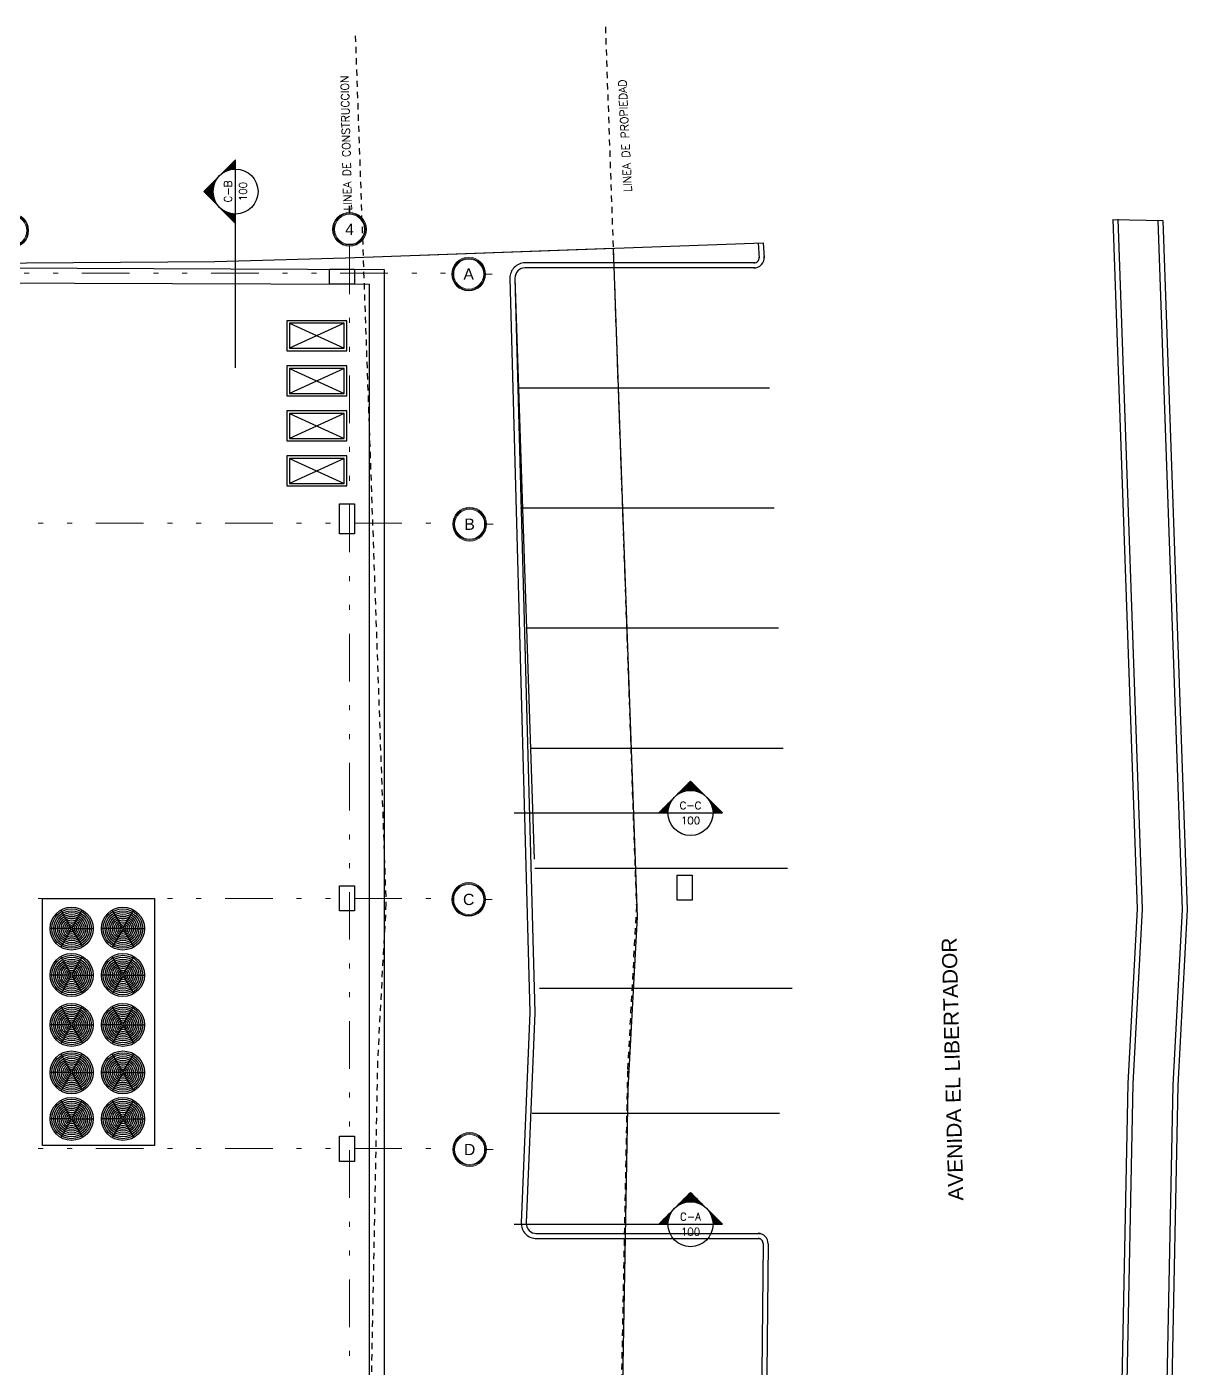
# Model space of a CAD drawing. Header units: millimetres. Extents: x 2056 to 4470, y 1400 to 3101.
# Drawn here: x 2316.67 to 2339.86, y 1528.93 to 1555.74 of the extents above; entities that cross this region are included whole.
import ezdxf
from ezdxf.enums import TextEntityAlignment as Align

# ---------------------------------------------------------------- set-up
doc = ezdxf.new("R2010")
doc.units = ezdxf.units.MM
for name, pattern in [('DIVIDE', [31.75, 12.7, -6.35, 0, -6.35, 0, -6.35]), ('HIDDEN', [9.525, 6.35, -3.175]), ('HIDDEN2', [0.1875, 0.125, -0.0625])]:
    doc.linetypes.add(name, pattern=pattern)
for name, color, linetype in [('0-PROYECCION', 8, 'HIDDEN2'), ('A-252', 252, 'Continuous'), ('A-253', 253, 'Continuous'), ('A-ANNO-DIMS-GRID', 195, 'Continuous'), ('A-ANNO-SYMB', 195, 'Continuous'), ('A-ANNO-TEXT', 190, 'Continuous'), ('A-COLS-HTCH', 8, 'Continuous'), ('A-FLOR', 8, 'Continuous'), ('A-FURN', 252, 'Continuous'), ('A-GRID-COLS', 75, 'DIVIDE'), ('A-PLAN-2', 4, 'Continuous'), ('A-PROY', 15, 'HIDDEN')]:
    doc.layers.add(name, color=color, linetype=linetype)
doc.styles.add('ARIAL', font='arial.ttf')
doc.styles.add('NUEVO', font='SIMPLEX')
doc.styles.add('ROMAN', font='arial.ttf')
doc.styles.add('ROMANS', font='romans')

# ---------------------------------------------------------------- blocks, each defined once
blk = doc.blocks.new('*X12')
at = {"color": 0}
for p, q in [((6.79217, 13.81963), (6.79692, 13.81963)), ((6.7923, 13.81975), (6.79679, 13.81975)), ((6.79242, 13.81987), (6.79667, 13.81987)), ((6.79255, 13.82), (6.79654, 13.82)), ((6.79267, 13.82013), (6.79642, 13.82013)), ((6.7928, 13.82025), (6.79629, 13.82025)), ((6.79292, 13.82038), (6.79617, 13.82038)), ((6.79305, 13.8205), (6.79604, 13.8205)), ((6.79317, 13.82062), (6.79592, 13.82062)), ((6.7933, 13.82075), (6.79579, 13.82075)), ((6.79342, 13.82087), (6.79567, 13.82087)), ((6.79355, 13.821), (6.79554, 13.821)), ((6.79367, 13.82113), (6.79542, 13.82113)), ((6.7938, 13.82125), (6.79529, 13.82125)), ((6.79392, 13.82137), (6.79517, 13.82137)), ((6.79405, 13.8215), (6.79504, 13.8215)), ((6.79417, 13.82162), (6.79492, 13.82162)), ((6.7943, 13.82175), (6.79479, 13.82175)), ((6.7868, 13.81425), (6.78705, 13.81425)), ((6.78692, 13.81438), (6.78713, 13.81438)), ((6.78705, 13.8145), (6.78722, 13.8145)), ((6.78717, 13.81462), (6.78731, 13.81462)), ((6.78905, 13.8165), (6.78918, 13.8165)), ((6.78917, 13.81663), (6.78936, 13.81663)), ((6.7893, 13.81675), (6.78954, 13.81675)), ((6.78942, 13.81687), (6.78973, 13.81687)), ((6.78955, 13.817), (6.78993, 13.817)), ((6.78967, 13.81713), (6.79015, 13.81713)), ((6.7898, 13.81725), (6.79038, 13.81725)), ((6.78992, 13.81738), (6.79063, 13.81738)), ((6.79005, 13.8175), (6.7909, 13.8175)), ((6.79017, 13.81762), (6.7912, 13.81762)), ((6.7903, 13.81775), (6.79153, 13.81775)), ((6.79042, 13.81788), (6.79191, 13.81788)), ((6.79055, 13.818), (6.79236, 13.818)), ((6.79067, 13.81813), (6.79293, 13.81813)), ((6.7908, 13.81825), (6.79394, 13.81825)), ((6.79092, 13.81837), (6.79817, 13.81837)), ((6.79105, 13.8185), (6.79804, 13.8185)), ((6.79117, 13.81863), (6.79792, 13.81863)), ((6.7913, 13.81875), (6.79779, 13.81875)), ((6.79142, 13.81888), (6.79767, 13.81888)), ((6.79155, 13.819), (6.79754, 13.819)), ((6.79167, 13.81912), (6.79742, 13.81912)), ((6.7918, 13.81925), (6.79729, 13.81925)), ((6.79192, 13.81938), (6.79717, 13.81938)), ((6.79205, 13.8195), (6.79704, 13.8195)), ((6.79514, 13.81825), (6.79829, 13.81825)), ((6.79615, 13.81813), (6.79842, 13.81813)), ((6.79673, 13.818), (6.79854, 13.818)), ((6.79718, 13.81788), (6.79867, 13.81788)), ((6.79756, 13.81775), (6.79879, 13.81775)), ((6.79789, 13.81762), (6.79892, 13.81762)), ((6.79819, 13.8175), (6.79904, 13.8175)), ((6.79846, 13.81738), (6.79917, 13.81738)), ((6.79871, 13.81725), (6.79929, 13.81725)), ((6.79894, 13.81713), (6.79942, 13.81713)), ((6.79915, 13.817), (6.79954, 13.817)), ((6.79936, 13.81687), (6.79967, 13.81687)), ((6.79955, 13.81675), (6.79979, 13.81675)), ((6.79973, 13.81663), (6.79992, 13.81663)), ((6.7999, 13.8165), (6.80004, 13.8165)), ((6.80178, 13.81462), (6.80192, 13.81462)), ((6.80187, 13.8145), (6.80204, 13.8145)), ((6.80196, 13.81438), (6.80217, 13.81438)), ((6.80204, 13.81425), (6.80229, 13.81425)), ((6.78205, 13.8095), (6.78555, 13.8095)), ((6.78217, 13.80963), (6.78555, 13.80963)), ((6.7823, 13.80975), (6.78556, 13.80975)), ((6.78242, 13.80987), (6.78556, 13.80987)), ((6.78255, 13.81), (6.78557, 13.81)), ((6.78267, 13.81012), (6.78558, 13.81012)), ((6.7828, 13.81025), (6.7856, 13.81025)), ((6.78292, 13.81038), (6.78561, 13.81038)), ((6.78305, 13.8105), (6.78563, 13.8105)), ((6.78317, 13.81062), (6.78565, 13.81062)), ((6.7833, 13.81075), (6.78567, 13.81075)), ((6.78342, 13.81087), (6.78569, 13.81087)), ((6.78355, 13.811), (6.78571, 13.811)), ((6.78367, 13.81113), (6.78574, 13.81113)), ((6.7838, 13.81125), (6.78576, 13.81125)), ((6.78392, 13.81137), (6.78579, 13.81137)), ((6.78405, 13.8115), (6.78582, 13.8115)), ((6.78417, 13.81162), (6.78586, 13.81162)), ((6.7843, 13.81175), (6.78589, 13.81175)), ((6.78442, 13.81188), (6.78593, 13.81188)), ((6.78455, 13.812), (6.78597, 13.812)), ((6.78467, 13.81212), (6.78601, 13.81212)), ((6.7848, 13.81225), (6.78605, 13.81225)), ((6.78492, 13.81237), (6.7861, 13.81237)), ((6.78505, 13.8125), (6.78614, 13.8125)), ((6.78517, 13.81263), (6.78619, 13.81263)), ((6.7853, 13.81275), (6.78624, 13.81275)), ((6.78542, 13.81288), (6.7863, 13.81288)), ((6.78555, 13.813), (6.78635, 13.813)), ((6.78567, 13.81312), (6.78641, 13.81312)), ((6.7858, 13.81325), (6.78647, 13.81325)), ((6.78592, 13.81338), (6.78653, 13.81338)), ((6.78605, 13.8135), (6.7866, 13.8135)), ((6.78617, 13.81363), (6.78667, 13.81363)), ((6.7863, 13.81375), (6.78674, 13.81375)), ((6.78642, 13.81387), (6.78681, 13.81387)), ((6.78655, 13.814), (6.78689, 13.814)), ((6.78667, 13.81413), (6.78697, 13.81413)), ((6.80212, 13.81413), (6.80242, 13.81413)), ((6.8022, 13.814), (6.80254, 13.814)), ((6.80228, 13.81387), (6.80267, 13.81387)), ((6.80235, 13.81375), (6.80279, 13.81375)), ((6.80242, 13.81363), (6.80292, 13.81363)), ((6.80249, 13.8135), (6.80304, 13.8135)), ((6.80255, 13.81338), (6.80317, 13.81338)), ((6.80262, 13.81325), (6.80329, 13.81325)), ((6.80268, 13.81312), (6.80342, 13.81312)), ((6.80273, 13.813), (6.80354, 13.813)), ((6.80279, 13.81288), (6.80367, 13.81288)), ((6.80284, 13.81275), (6.80379, 13.81275)), ((6.8029, 13.81263), (6.80392, 13.81263)), ((6.80294, 13.8125), (6.80404, 13.8125)), ((6.80299, 13.81237), (6.80417, 13.81237)), ((6.80304, 13.81225), (6.80429, 13.81225)), ((6.80308, 13.81212), (6.80442, 13.81212)), ((6.80312, 13.812), (6.80454, 13.812)), ((6.80316, 13.81188), (6.80467, 13.81188)), ((6.8032, 13.81175), (6.80479, 13.81175)), ((6.80323, 13.81162), (6.80492, 13.81162)), ((6.80326, 13.8115), (6.80504, 13.8115)), ((6.80329, 13.81137), (6.80517, 13.81137)), ((6.80332, 13.81125), (6.80529, 13.81125)), ((6.80335, 13.81113), (6.80542, 13.81113)), ((6.80338, 13.811), (6.80554, 13.811)), ((6.8034, 13.81087), (6.80567, 13.81087)), ((6.80342, 13.81075), (6.80579, 13.81075)), ((6.80344, 13.81062), (6.80592, 13.81062)), ((6.80346, 13.8105), (6.80604, 13.8105)), ((6.80348, 13.81038), (6.80617, 13.81038)), ((6.80349, 13.81025), (6.80629, 13.81025)), ((6.8035, 13.81012), (6.80642, 13.81012)), ((6.80351, 13.81), (6.80654, 13.81)), ((6.80352, 13.80987), (6.80667, 13.80987)), ((6.80353, 13.80975), (6.80679, 13.80975)), ((6.80354, 13.80963), (6.80692, 13.80963)), ((6.80354, 13.8095), (6.80704, 13.8095))]:
    blk.add_line(p, q, dxfattribs=at)
blk = doc.blocks.new('C-IN1')
at = {"color": 0, "linetype": 'Continuous'}
for p, q in [((0.02891, 0), (0.03527, 0.00636)), ((0.04164, 0), (0.03527, 0.00636)), ((0.02891, 0), (0.04164, 0))]:
    blk.add_line(p, q, dxfattribs=at)
at = {"color": 0}
blk.add_line((0, 0), (0.02891, 0), dxfattribs=at)
at = {"color": 0, "linetype": 'Continuous'}
blk.add_circle((0.03527, 0), 0.0045, dxfattribs=at)
at = {"color": 0, "linetype": 'Continuous', "xscale": -0.5, "yscale": 0.5, "zscale": 0.5}
blk.add_blockref('*X12', (3.43254, -6.90464), dxfattribs=at)
at = {"color": 124, "linetype": 'Continuous', "style": 'NUEVO', "flags": 4}
for tag, p in [('CORTE', (0.03527, 0.0015)), ('PLANO', (0.03527, -0.0015))]:
    blk.add_attdef(tag, text='', height=0.0015, dxfattribs=at).set_placement(p, align=Align.MIDDLE_CENTER)
blk = doc.blocks.new('EJE NUMERO')
at = {"color": 0, "linetype": 'Continuous', "lineweight": 9, "const_width": 0.1}
blk.add_lwpolyline([(0, 1.7), (0, 2.068)], dxfattribs=at)
at = {"color": 0, "linetype": 'Continuous', "lineweight": 9}
for radius in [0.9, 0.85, 0.8]:
    blk.add_circle((0, 0.8), radius, dxfattribs=at)
at = {"lineweight": 9, "style": 'ROMAN'}
blk.add_attdef('1', (-0.199, 0.527), '', height=0.6, dxfattribs=at)
blk = doc.blocks.new('EJE LETRA')
at = {"const_width": 0.06}
blk.add_lwpolyline([(2.068, 0), (1.7, 0)], dxfattribs=at)
at = {"linetype": 'Continuous', "lineweight": 9}
for radius in [0.9, 0.85, 0.8]:
    blk.add_circle((0.8, 0), radius, dxfattribs=at)
at = {"lineweight": 9, "style": 'ROMAN'}
blk.add_attdef('A', (0.601, -0.273), '', height=0.6, dxfattribs=at)
blk = doc.blocks.new('EJES CUBIERTAS')
at = {"layer": 'A-COLS-HTCH'}
for points in [[(18.97, 36.358), (18.97, 36.658), (19.47, 36.658), (19.47, 36.358)], [(19.17, 31.972), (19.47, 31.972), (19.47, 31.372), (19.17, 31.372)], [(25.92, 24.547), (26.22, 24.547), (26.22, 24.047), (25.92, 24.047)], [(19.17, 24.331), (19.47, 24.331), (19.47, 23.831), (19.17, 23.831)], [(19.17, 24.331), (19.47, 24.331), (19.47, 23.831), (19.17, 23.831)], [(19.17, 19.326), (19.47, 19.326), (19.47, 18.826), (19.17, 18.826)]]:
    blk.add_lwpolyline(points, close=True, dxfattribs=at)
at = {"layer": 'A-GRID-COLS', "lineweight": 9, "ltscale": 0.075}
blk.add_line((19.37, 0.026), (19.37, 37.139), dxfattribs=at)
for points in [[(-4.046, 36.581), (21.433, 36.581)], [(-3.765, 31.581), (21.433, 31.581)], [(-3.765, 24.081), (21.433, 24.081)], [(-3.765, 19.081), (21.433, 19.081)]]:
    blk.add_lwpolyline(points, dxfattribs=at)
at = {"layer": 'A-ANNO-DIMS-GRID'}
ref = blk.add_blockref('EJE NUMERO', (12.622, 37.131, -0.229), dxfattribs=dict(at, xscale=0.375, yscale=0.3749999850988388, zscale=0.375))
ref.add_attrib('1', '3', dxfattribs={"layer": '0', "lineweight": 9, "height": 0.225, "style": 'ROMAN'}).set_placement((12.622, 37.431, -0.229), align=Align.MIDDLE_CENTER)
ref = blk.add_blockref('EJE NUMERO', (19.372, 37.157, -0.229), dxfattribs=dict(at, xscale=0.375, yscale=0.3749999850988388, zscale=0.375))
ref.add_attrib('1', '4', dxfattribs={"layer": '0', "lineweight": 9, "height": 0.225, "style": 'ROMAN'}).set_placement((19.372, 37.457, -0.229), align=Align.MIDDLE_CENTER)
ref = blk.add_blockref('EJE LETRA', (21.453, 36.562, -0.229), dxfattribs=dict(at, xscale=0.375, yscale=0.3749999850988388, zscale=0.375))
ref.add_attrib('A', 'A', dxfattribs={"layer": '0', "lineweight": 9, "height": 0.225, "style": 'ROMAN'}).set_placement((21.753, 36.562, -0.229), align=Align.MIDDLE_CENTER)
ref = blk.add_blockref('EJE LETRA', (21.472, 31.562, -0.229), dxfattribs=dict(at, xscale=0.375, yscale=0.3749999850988388, zscale=0.375))
ref.add_attrib('A', 'B', dxfattribs={"layer": '0', "lineweight": 9, "height": 0.225, "style": 'ROMAN'}).set_placement((21.772, 31.562, -0.229), align=Align.MIDDLE_CENTER)
ref = blk.add_blockref('EJE LETRA', (21.453, 24.062, -0.229), dxfattribs=dict(at, xscale=0.375, yscale=0.3749999850988388, zscale=0.375))
ref.add_attrib('A', 'C', dxfattribs={"layer": '0', "lineweight": 9, "height": 0.225, "style": 'ROMAN'}).set_placement((21.753, 24.062, -0.229), align=Align.MIDDLE_CENTER)
ref = blk.add_blockref('EJE LETRA', (21.472, 19.062, -0.229), dxfattribs=dict(at, xscale=0.375, yscale=0.3749999850988388, zscale=0.375))
ref.add_attrib('A', 'D', dxfattribs={"layer": '0', "lineweight": 9, "height": 0.225, "style": 'ROMAN'}).set_placement((21.772, 19.062, -0.229), align=Align.MIDDLE_CENTER)
blk = doc.blocks.new('lote')
at = {"layer": '0-PROYECCION'}
for points in [[(28.221, 54.476), (28.818, 37.127), (28.646, 33.967), (28.512, 27.473), (28.196, 12.156)], [(33.218, 54.648), (33.822, 37.077), (33.643, 33.78), (33.511, 27.369), (33.195, 12.053)]]:
    blk.add_lwpolyline(points, dxfattribs=at)
at = {"layer": 'A-252'}
blk.add_lwpolyline([(15.054, 49.898), (25.409, 49.965), (28.021, 50.037), (33.37, 50.224), (33.837, 36.855), (33.651, 33.418), (33.389, 19.765), (33.242, 13.607), (28.462, 13.306), (24.689, 13.069), (16.727, 12.496)], dxfattribs=at)
at = {"layer": 'A-FLOR'}
for points in [[(43.355, 50.791), (43.829, 37.005), (43.64, 33.515), (43.51, 27.222), (43.243, 14.304)], [(43.454, 50.794), (43.929, 37.004), (43.739, 33.512), (43.61, 27.22), (43.343, 14.302)], [(43.355, 50.791), (44.354, 50.77)], [(44.256, 50.767), (44.73, 36.996), (44.539, 33.482), (44.409, 27.204), (44.143, 14.286)], [(44.356, 50.77), (44.83, 36.995), (44.639, 33.478), (44.509, 27.202), (44.243, 14.284)], [(29.516, 50.089), (36.368, 50.329), (36.389, 50.028)], [(36.268, 50.325), (36.268, 50.325), (36.289, 50.022)], [(31.407, 49.629), (31.778, 38.015)], [(31.484, 47.433), (36.493, 47.429)], [(31.511, 45.033), (36.582, 45.029)], [(31.63, 42.633), (36.67, 42.629)], [(31.707, 40.233), (36.758, 40.229)], [(31.795, 37.833), (36.846, 37.829)], [(31.884, 35.433), (36.935, 35.428)], [(31.691, 34.945), (31.517, 30.742)], [(31.791, 34.943), (31.617, 30.74)], [(31.737, 32.933), (36.677, 32.929)], [(31.808, 30.53), (36.297, 30.528)], [(31.808, 30.43), (36.297, 30.428)], [(36.348, 30.323), (36.281, 23.858)], [(36.448, 30.321), (36.381, 23.856)]]:
    blk.add_lwpolyline(points, dxfattribs=at)
for points in [[(36.203, 49.929), (31.607, 49.933, 0.415962), (31.307, 49.626), (31.691, 34.945)], [(36.175, 49.829, 0.474985), (36.387, 50.056)], [(36.182, 49.929, 0.474985), (36.288, 50.042, 0.474985)], [(36.202, 49.829), (31.607, 49.833, 0.414214), (31.407, 49.629), (31.791, 34.948)]]:
    blk.add_lwpolyline(points, format="xyb", dxfattribs=at)
for centre, radius, start, end in [((31.816, 30.73), 0.3, 176.9744, 272.0539), ((31.816, 30.73), 0.2, 176.9744, 272.0539), ((36.248, 30.329), 0.2, 357.5992, 89.95), ((36.248, 30.329), 0.1, 357.5992, 89.95)]:
    blk.add_arc(centre, radius, start, end, dxfattribs=at)
at = {"layer": 'A-ANNO-TEXT'}
for s, height, rotation, style, p in [('LINEA DE CONSTRUCCION', 0.16, 91.303, 'ROMANS', (28.146, 50.983, -1.049)), ('LINEA DE PROPIEDAD', 0.16, 92.8214, 'ROMANS', (33.744, 51.352, -1.049)), ('AVENIDA EL LIBERTADOR', 0.3, 91.4568, 'ARIAL', (40.354, 31.18, -1.049))]:
    blk.add_text(s, height=height, rotation=rotation, dxfattribs=dict(at, style=style)).set_placement(p)
blk = doc.blocks.new('A$C45CB40C2')
for p, q in [((-0.05, 0.09), (-0.86, 1.49)), ((0.05, 0.09), (0.86, 1.49)), ((-0.1, 0), (-1.72, 0)), ((0.1, 0), (1.72, 0)), ((-0.05, -0.09), (-0.86, -1.49)), ((0.05, -0.09), (0.86, -1.49))]:
    blk.add_line(p, q)
for radius in [1.72, 1.58, 1.43, 1.28, 1.13, 0.985, 0.838, 0.69, 0.543, 0.395, 0.248, 0.1, 0.084]:
    blk.add_circle((0, 0), radius)

msp = doc.modelspace()

# ---------------------------------------------------------------- linework, layer by layer
at = {"layer": 'A-FURN', "elevation": -0.229, "flags": 128}
msp.add_lwpolyline([(2316.98, 1533.375), (2316.98, 1538.315), (2319.22, 1538.315), (2319.22, 1533.375)], close=True, dxfattribs=at)
at = {"layer": 'A-PLAN-2', "color": 1, "elevation": 0.229}
msp.add_lwpolyline([(2303.862, 1550.976), (2303.862, 1550.976), (2323.81, 1550.89), (2323.81, 1516.89)], dxfattribs=at)
at = {"layer": 'A-PLAN-2', "color": 1}
msp.add_lwpolyline([(2303.862, 1550.66), (2323.51, 1550.598), (2323.51, 1517.19), (2303.7, 1517.19), (2303.7, 1543.169)], dxfattribs=at)
for points in [[(2321.864, 1549.263), (2323.06, 1549.263), (2323.06, 1549.863), (2321.864, 1549.863)], [(2321.914, 1549.313), (2323.01, 1549.313), (2323.01, 1549.813), (2321.914, 1549.813)], [(2321.864, 1548.363), (2323.06, 1548.363), (2323.06, 1548.963), (2321.864, 1548.963)], [(2321.914, 1548.413), (2323.01, 1548.413), (2323.01, 1548.913), (2321.914, 1548.913)], [(2321.864, 1547.463), (2323.06, 1547.463), (2323.06, 1548.063), (2321.864, 1548.063)], [(2321.914, 1547.513), (2323.01, 1547.513), (2323.01, 1548.013), (2321.914, 1548.013)], [(2321.864, 1546.563), (2323.06, 1546.563), (2323.06, 1547.163), (2321.864, 1547.163)], [(2321.914, 1546.613), (2323.01, 1546.613), (2323.01, 1547.113), (2321.914, 1547.113)]]:
    msp.add_lwpolyline(points, close=True, dxfattribs=at)
at = {"layer": 'A-PROY'}
for points in [[(2323.01, 1549.813), (2321.914, 1549.313)], [(2321.914, 1549.813), (2323.01, 1549.313)], [(2323.01, 1548.913), (2321.914, 1548.413)], [(2321.914, 1548.913), (2323.01, 1548.413)], [(2323.01, 1548.013), (2321.914, 1547.513)], [(2321.914, 1548.013), (2323.01, 1547.513)], [(2323.01, 1547.113), (2321.914, 1546.613)], [(2321.914, 1547.113), (2323.01, 1546.613)]]:
    msp.add_lwpolyline(points, dxfattribs=at)

# ---------------------------------------------------------------- block references
at = {"layer": 'A-253', "rotation": 0.05004741709467889}
msp.add_blockref('lote', (2295.059, 1501.062), dxfattribs=at)
at = {"layer": 'A-ANNO-DIMS-GRID'}
msp.add_blockref('EJES CUBIERTAS', (2303.745, 1514.235), dxfattribs=at)
at = {"layer": 'A-ANNO-SYMB'}
ref = msp.add_blockref('C-IN1', (2320.838, 1548.92, 0.229), dxfattribs=dict(at, xscale=100, yscale=100, zscale=100, rotation=90))
ref.add_attrib('CORTE', 'C-B', dxfattribs={"layer": '0', "color": 0, "linetype": 'Continuous', "height": 0.15, "rotation": 90, "style": 'NUEVO', "flags": 4}).set_placement((2320.688, 1552.447, 0.229), align=Align.MIDDLE_CENTER)
ref.add_attrib('PLANO', '100', dxfattribs={"layer": '0', "color": 0, "linetype": 'Continuous', "height": 0.15, "rotation": 90, "style": 'NUEVO', "flags": 4}).set_placement((2320.988, 1552.447, 0.229), align=Align.MIDDLE_CENTER)
ref = msp.add_blockref('C-IN1', (2326.404, 1540.025), dxfattribs=dict(at, xscale=100, yscale=100, zscale=100))
ref.add_attrib('CORTE', 'C-C', dxfattribs={"layer": '0', "color": 0, "linetype": 'Continuous', "height": 0.15, "style": 'NUEVO', "flags": 4}).set_placement((2329.931, 1540.175), align=Align.MIDDLE_CENTER)
ref.add_attrib('PLANO', '100', dxfattribs={"layer": '0', "color": 0, "linetype": 'Continuous', "height": 0.15, "style": 'NUEVO', "flags": 4}).set_placement((2329.931, 1539.875), align=Align.MIDDLE_CENTER)
ref = msp.add_blockref('C-IN1', (2326.404, 1531.804, 0.229), dxfattribs=dict(at, xscale=100, yscale=100, zscale=100))
ref.add_attrib('CORTE', 'C-A', dxfattribs={"layer": '0', "color": 0, "linetype": 'Continuous', "height": 0.15, "style": 'NUEVO', "flags": 4}).set_placement((2329.931, 1531.954, 0.229), align=Align.MIDDLE_CENTER)
ref.add_attrib('PLANO', '100', dxfattribs={"layer": '0', "color": 0, "linetype": 'Continuous', "height": 0.15, "style": 'NUEVO', "flags": 4}).set_placement((2329.931, 1531.654, 0.229), align=Align.MIDDLE_CENTER)
at = {"layer": 'A-FURN', "xscale": 0.25, "yscale": 0.25, "zscale": 0.25}
for p in [(2317.563, 1537.714, -0.229), (2318.589, 1537.714, -0.229), (2317.563, 1536.785, -0.229), (2318.589, 1536.785, -0.229), (2317.563, 1535.788, -0.229), (2318.589, 1535.788, -0.229), (2317.563, 1534.838, -0.229), (2318.589, 1534.838, -0.229), (2317.563, 1533.909, -0.229), (2318.589, 1533.909, -0.229)]:
    msp.add_blockref('A$C45CB40C2', p, dxfattribs=at)

doc.saveas('drawing.dxf')
